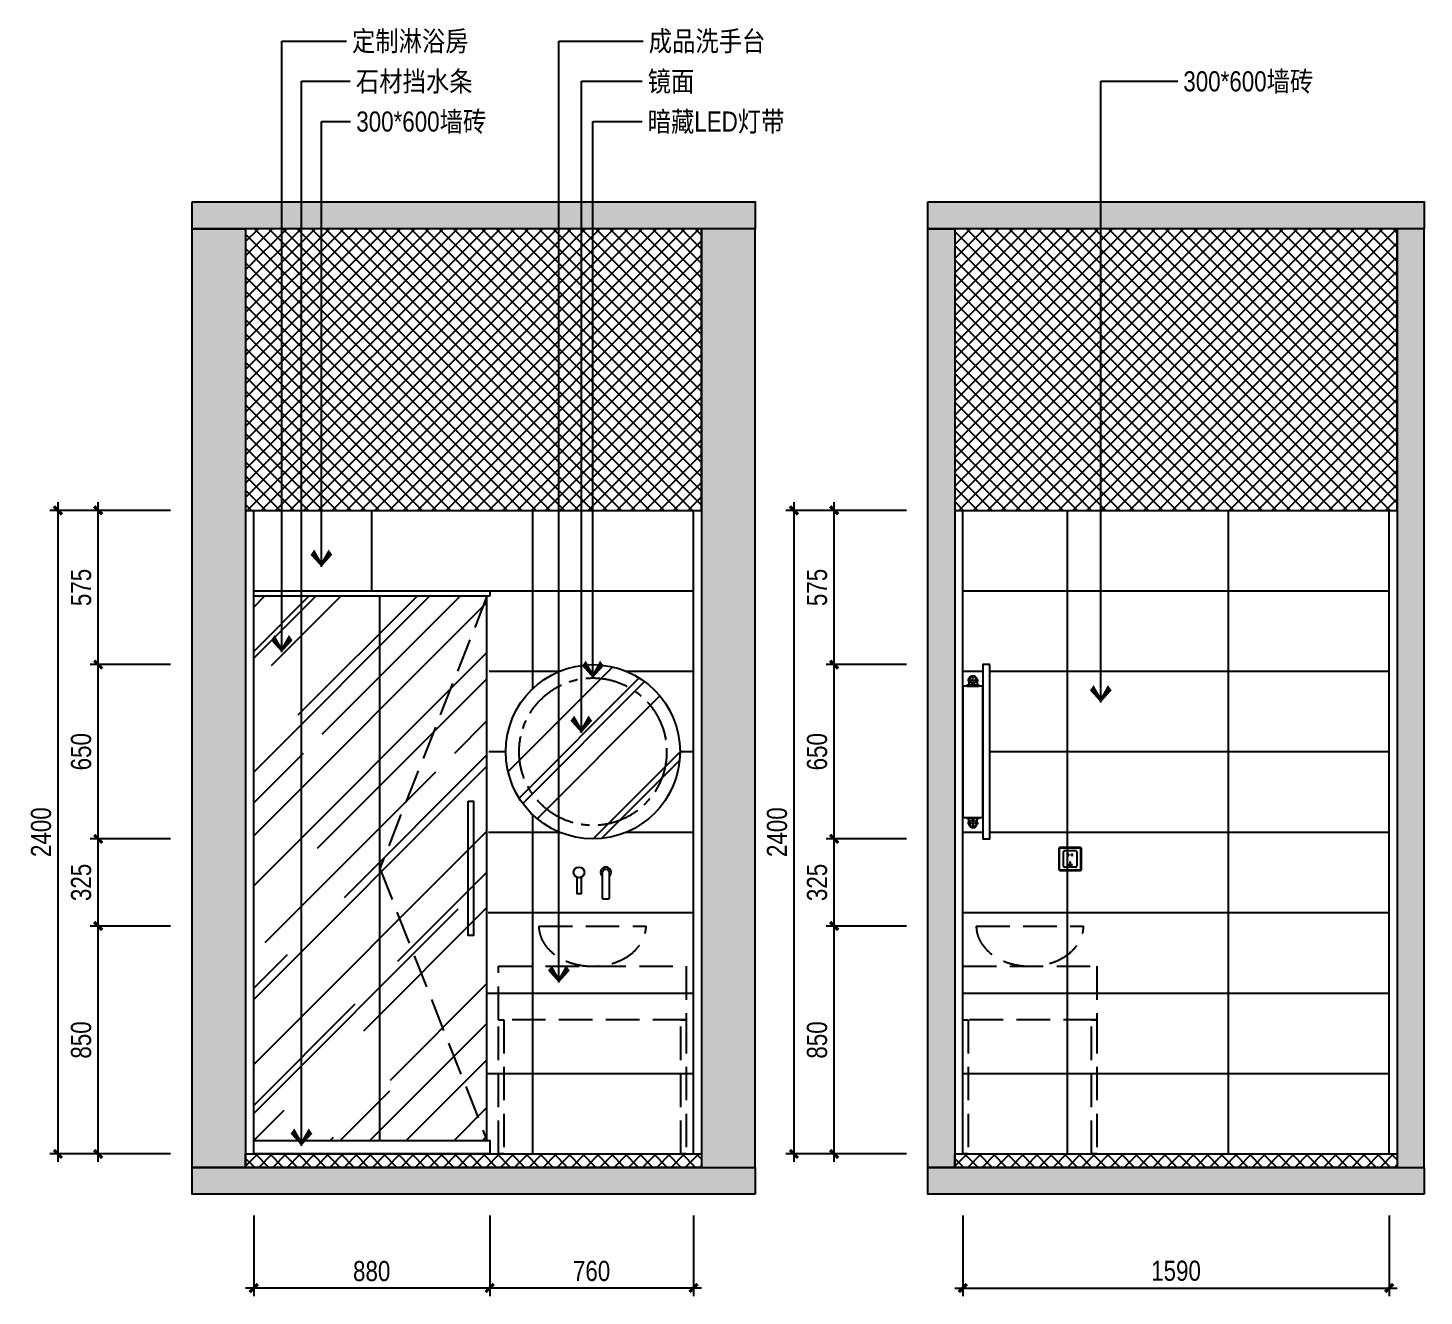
# Model space of a CAD drawing. Extents: x 468514 to 728049, y -74127 to 69080.
# Drawn here: x 601385 to 606592, y 1145 to 5874 of the extents above; entities that cross this region are included whole.
import ezdxf

# ---------------------------------------------------------------- set-up
doc = ezdxf.new("R2010")
doc.units = 0
doc.header["$LTSCALE"] = 500
doc.header["$MEASUREMENT"] = 0
doc.linetypes.add('CENTER', pattern=[50.8, 31.75, -6.35, 6.35, -6.35])
doc.linetypes.add('DASH', pattern=[0.35, 0.25, -0.1])
doc.layers.get('Defpoints').update_dxf_attribs({"color": 229})
for name, color, linetype in [('E 立面填充', 250, 'Continuous'), ('E 立面墙体', 245, 'Continuous'), ('E 立面家具、洁具', 153, 'Continuous'), ('E 立面材料分格线', 8, 'Continuous'), ('E 立面标注尺寸', 9, 'Continuous'), ('E 立面装饰完成线', 225, 'Continuous')]:
    doc.layers.add(name, color=color, linetype=linetype)
doc.styles.add('PDC DIM', font='PMingLiU-ExtB.ttf', dxfattribs={"width": 0.85})
doc.dimstyles.new('PDC-A2', dxfattribs={"dimscale": 0, "dimtxt": 2.5, "dimasz": 1, "dimexe": 1, "dimexo": 1, "dimgap": 0.7, "dimtad": 1, "dimdec": 0, "dimtxsty": 'PDC DIM', "dimblk": 'ARCHTICK', "dimcen": 1, "dimdle": 1, "dimclrd": 8, "dimclre": 8, "dimclrt": 9, "dimadec": 0, "dimazin": 0, "dimtfac": 1, "dimtdec": 0, "dimtix": 1, "dimtmove": 2, "dimatfit": 3, "dimldrblk": 'PDC A2 T R', "dimfxl": 10, "dimfxlon": 1, "dimarcsym": 0})

# ---------------------------------------------------------------- blocks, each defined once
blk = doc.blocks.new('ffffaasd')
at = {"linetype": 'DASH', "lineweight": -2, "ltscale": 20}
for p, q in [((69855.2, 418079.7), (69855.2, 418028.7)), ((69901.2, 418084.7), (69860.2, 418084.7)), ((69906.2, 418079.7), (69906.2, 418028.7)), ((69901.2, 418023.7), (69860.2, 418023.7))]:
    blk.add_line(p, q, dxfattribs=at)
for points in [[(69843.2, 418011.7), (69918.2, 418011.7, 0.414214), (69923.2, 418016.7), (69923.2, 418091.7, 0.414214), (69918.2, 418096.7), (69843.2, 418096.7, 0.414214), (69838.2, 418091.7), (69838.2, 418016.7, 0.414214)], [(69843.2, 418013.7), (69918.2, 418013.7, 0.414214), (69921.2, 418016.7), (69921.2, 418091.7, 0.414214), (69918.2, 418094.7), (69843.2, 418094.7, 0.414214), (69840.2, 418091.7), (69840.2, 418016.7, 0.414214)]]:
    blk.add_lwpolyline(points, format="xyb", close=True, dxfattribs=at)
for points in [[(69873.7, 418066.6), (69875.7, 418066.6), (69875.7, 418071.6), (69873.7, 418071.6)], [(69887.7, 418066.6), (69885.7, 418066.6), (69885.7, 418071.6), (69887.7, 418071.6)]]:
    blk.add_lwpolyline(points, dxfattribs=at)
for points in [[(69879.7, 418037.6), (69881.7, 418037.6), (69881.7, 418043.6), (69879.7, 418043.6)], [(69875.8, 418028.1), (69877.7, 418028.6), (69876.2, 418034.4), (69874.2, 418033.9)], [(69885.6, 418028.1), (69883.7, 418028.6), (69885.2, 418034.4), (69887.2, 418033.9)]]:
    blk.add_lwpolyline(points, close=True, dxfattribs=at)
for centre, radius, start, end in [((69860.2, 418079.7), 5, 90, 180), ((69873.9, 418069.1), 2.51, 93.6471, 266.3529), ((69887.5, 418069.1), 2.51, 273.6471, 86.3529), ((69901.2, 418079.7), 5, 0, 90), ((69860.2, 418028.7), 5, 180, 270), ((69901.2, 418028.7), 5, 270, 0)]:
    blk.add_arc(centre, radius, start, end, dxfattribs=at)
blk = doc.blocks.new('d34')
at = {"linetype": 'ByBlock', "lineweight": -2}
blk.add_blockref('ffffaasd', (0, 0), dxfattribs=at)
blk = doc.blocks.new('led')
for p, q in [((622756.5, 39950.2, 89732.5), (622714.9, 39950.2, 89732.5)), ((622720.1, 39951.1, 89732.5), (622720.1, 39932, 89732.5)), ((622735.7, 39934.6, 89732.5), (622735.7, 39969, 89732.5)), ((622751.2, 39951.1, 89732.5), (622751.2, 39932, 89732.5))]:
    blk.add_line(p, q)
at = {"elevation": 89732.5}
blk.add_lwpolyline([(622714, 39928.5), (622714, 39932), (622757.3, 39932), (622757.3, 39928.5)], close=True, dxfattribs=at)
blk.add_circle((622735.7, 39951.1, 89732.5), 12.7)
blk.add_arc((622735.7, 39951.1, 89732.5), 15.5, 356.8047, 183.1953)
blk = doc.blocks.new('_ArchTick')
at = {"color": 0, "linetype": 'ByBlock', "const_width": 0.4}
blk.add_lwpolyline([(-0.5, -0.5), (0.5, 0.5)], dxfattribs=at)
blk = doc.blocks.new('*D1691')
at = {"layer": 'Defpoints', "color": 0, "transparency": 16777216}
for p in [(604392.1, 2525), (604692.1, 2525), (604692.1, 1675)]:
    blk.add_point(p, dxfattribs=at)
at = {"layer": 'E 立面标注尺寸', "color": 8, "lineweight": -2, "transparency": 16777216}
for p, q in [((604392.1, 1645), (604392.1, 2555)), ((604662.1, 2525), (604362.1, 2525)), ((604662.1, 1675), (604362.1, 1675))]:
    blk.add_line(p, q, dxfattribs=at)
at = {"layer": 'E 立面标注尺寸', "color": 8, "lineweight": -2, "transparency": 16777216, "xscale": 29.99999882274668, "yscale": 29.99999882274668, "zscale": 29.99999882274668}
for p, rotation in [((604392.1, 2525), 90), ((604392.1, 1675), 270)]:
    blk.add_blockref('_ArchTick', p, dxfattribs=dict(at, rotation=rotation))
at = {"layer": 'E 立面标注尺寸', "color": 9, "transparency": 16777216, "insert": (604328.6, 2100), "char_height": 75, "attachment_point": 5, "rotation": 90, "style": 'PDC DIM'}
blk.add_mtext('850', dxfattribs=at)
blk = doc.blocks.new('PDC A2 T R')
at = {"color": 0, "linetype": 'ByBlock'}
blk.add_line((0, 0), (-2, 0), dxfattribs=at)
for points in [[(-2.15, 0.89), (-1.49, 1.35), (-0.6, 0), (0, 0)], [(-2.15, -0.89), (-1.49, -1.35), (-0.6, 0), (0, 0)]]:
    blk.add_solid(points, dxfattribs=at)
blk = doc.blocks.new('*D1692')
at = {"layer": 'Defpoints', "color": 0, "transparency": 16777216}
for p in [(604392.1, 2850), (604692.1, 2850), (604692.1, 2525)]:
    blk.add_point(p, dxfattribs=at)
at = {"layer": 'E 立面标注尺寸', "color": 8, "lineweight": -2, "transparency": 16777216}
for p, q in [((604392.1, 2495), (604392.1, 2880)), ((604662.1, 2850), (604362.1, 2850)), ((604662.1, 2525), (604362.1, 2525))]:
    blk.add_line(p, q, dxfattribs=at)
at = {"layer": 'E 立面标注尺寸', "color": 8, "lineweight": -2, "transparency": 16777216, "xscale": 29.99999882274668, "yscale": 29.99999882274668, "zscale": 29.99999882274668}
for p, rotation in [((604392.1, 2850), 90), ((604392.1, 2525), 270)]:
    blk.add_blockref('_ArchTick', p, dxfattribs=dict(at, rotation=rotation))
at = {"layer": 'E 立面标注尺寸', "color": 9, "transparency": 16777216, "insert": (604328.6, 2687.5), "char_height": 75, "attachment_point": 5, "rotation": 90, "style": 'PDC DIM'}
blk.add_mtext('325', dxfattribs=at)
blk = doc.blocks.new('*D1693')
at = {"layer": 'Defpoints', "color": 0, "transparency": 16777216}
for p in [(604392.1, 4075), (604692.1, 4075), (604692.1, 3500)]:
    blk.add_point(p, dxfattribs=at)
at = {"layer": 'E 立面标注尺寸', "color": 8, "lineweight": -2, "transparency": 16777216}
for p, q in [((604662.1, 4075), (604362.1, 4075)), ((604392.1, 3470), (604392.1, 4105)), ((604662.1, 3500), (604362.1, 3500))]:
    blk.add_line(p, q, dxfattribs=at)
at = {"layer": 'E 立面标注尺寸', "color": 8, "lineweight": -2, "transparency": 16777216, "xscale": 29.99999882274668, "yscale": 29.99999882274668, "zscale": 29.99999882274668}
for p, rotation in [((604392.1, 4075), 90), ((604392.1, 3500), 270)]:
    blk.add_blockref('_ArchTick', p, dxfattribs=dict(at, rotation=rotation))
at = {"layer": 'E 立面标注尺寸', "color": 9, "transparency": 16777216, "insert": (604328.6, 3787.5), "char_height": 75, "attachment_point": 5, "rotation": 90, "style": 'PDC DIM'}
blk.add_mtext('575', dxfattribs=at)
blk = doc.blocks.new('*D1694')
at = {"layer": 'Defpoints', "color": 0, "transparency": 16777216}
for p in [(604692.1, 4075), (604242.1, 1675), (604692.1, 1675)]:
    blk.add_point(p, dxfattribs=at)
at = {"layer": 'E 立面标注尺寸', "color": 8, "lineweight": -2, "transparency": 16777216}
for p, q in [((604542.1, 4075), (604212.1, 4075)), ((604242.1, 4105), (604242.1, 1645)), ((604542.1, 1675), (604212.1, 1675))]:
    blk.add_line(p, q, dxfattribs=at)
at = {"layer": 'E 立面标注尺寸', "color": 8, "lineweight": -2, "transparency": 16777216, "xscale": 29.99999882274668, "yscale": 29.99999882274668, "zscale": 29.99999882274668}
for p, rotation in [((604242.1, 4075), 90), ((604242.1, 1675), 270)]:
    blk.add_blockref('_ArchTick', p, dxfattribs=dict(at, rotation=rotation))
at = {"layer": 'E 立面标注尺寸', "color": 9, "transparency": 16777216, "insert": (604179.3, 2875), "char_height": 75, "attachment_point": 5, "rotation": 90, "style": 'PDC DIM'}
blk.add_mtext('2400', dxfattribs=at)
blk = doc.blocks.new('*D1695')
at = {"layer": 'Defpoints', "color": 0, "transparency": 16777216}
for p in [(604392.1, 3500), (604692.1, 3500), (604692.1, 2850)]:
    blk.add_point(p, dxfattribs=at)
at = {"layer": 'E 立面标注尺寸', "color": 8, "lineweight": -2, "transparency": 16777216}
for p, q in [((604662.1, 3500), (604362.1, 3500)), ((604392.1, 2820), (604392.1, 3530)), ((604662.1, 2850), (604362.1, 2850))]:
    blk.add_line(p, q, dxfattribs=at)
at = {"layer": 'E 立面标注尺寸', "color": 8, "lineweight": -2, "transparency": 16777216, "xscale": 29.99999882274668, "yscale": 29.99999882274668, "zscale": 29.99999882274668}
for p, rotation in [((604392.1, 3500), 90), ((604392.1, 2850), 270)]:
    blk.add_blockref('_ArchTick', p, dxfattribs=dict(at, rotation=rotation))
at = {"layer": 'E 立面标注尺寸', "color": 9, "transparency": 16777216, "insert": (604328.6, 3175), "char_height": 75, "attachment_point": 5, "rotation": 90, "style": 'PDC DIM'}
blk.add_mtext('650', dxfattribs=at)
blk = doc.blocks.new('*D1697')
at = {"layer": 'Defpoints', "color": 0, "transparency": 16777216}
for p in [(601647.5, 2525), (601947.5, 2525), (601947.5, 1675)]:
    blk.add_point(p, dxfattribs=at)
at = {"layer": 'E 立面标注尺寸', "color": 8, "lineweight": -2, "transparency": 16777216}
for p, q in [((601647.5, 1645), (601647.5, 2555)), ((601917.5, 2525), (601617.5, 2525)), ((601917.5, 1675), (601617.5, 1675))]:
    blk.add_line(p, q, dxfattribs=at)
at = {"layer": 'E 立面标注尺寸', "color": 8, "lineweight": -2, "transparency": 16777216, "xscale": 29.99999882274668, "yscale": 29.99999882274668, "zscale": 29.99999882274668}
for p, rotation in [((601647.5, 2525), 90), ((601647.5, 1675), 270)]:
    blk.add_blockref('_ArchTick', p, dxfattribs=dict(at, rotation=rotation))
at = {"layer": 'E 立面标注尺寸', "color": 9, "transparency": 16777216, "insert": (601584, 2100), "char_height": 75, "attachment_point": 5, "rotation": 90, "style": 'PDC DIM'}
blk.add_mtext('850', dxfattribs=at)
blk = doc.blocks.new('*D1698')
at = {"layer": 'Defpoints', "color": 0, "transparency": 16777216}
for p in [(601647.5, 2850), (601947.5, 2850), (601947.5, 2525)]:
    blk.add_point(p, dxfattribs=at)
at = {"layer": 'E 立面标注尺寸', "color": 8, "lineweight": -2, "transparency": 16777216}
for p, q in [((601647.5, 2495), (601647.5, 2880)), ((601917.5, 2850), (601617.5, 2850)), ((601917.5, 2525), (601617.5, 2525))]:
    blk.add_line(p, q, dxfattribs=at)
at = {"layer": 'E 立面标注尺寸', "color": 8, "lineweight": -2, "transparency": 16777216, "xscale": 29.99999882274668, "yscale": 29.99999882274668, "zscale": 29.99999882274668}
for p, rotation in [((601647.5, 2850), 90), ((601647.5, 2525), 270)]:
    blk.add_blockref('_ArchTick', p, dxfattribs=dict(at, rotation=rotation))
at = {"layer": 'E 立面标注尺寸', "color": 9, "transparency": 16777216, "insert": (601584, 2687.5), "char_height": 75, "attachment_point": 5, "rotation": 90, "style": 'PDC DIM'}
blk.add_mtext('325', dxfattribs=at)
blk = doc.blocks.new('*D1699')
at = {"layer": 'Defpoints', "color": 0, "transparency": 16777216}
for p in [(601647.5, 4075), (601947.5, 4075), (601947.5, 3500)]:
    blk.add_point(p, dxfattribs=at)
at = {"layer": 'E 立面标注尺寸', "color": 8, "lineweight": -2, "transparency": 16777216}
for p, q in [((601917.5, 4075), (601617.5, 4075)), ((601647.5, 3470), (601647.5, 4105)), ((601917.5, 3500), (601617.5, 3500))]:
    blk.add_line(p, q, dxfattribs=at)
at = {"layer": 'E 立面标注尺寸', "color": 8, "lineweight": -2, "transparency": 16777216, "xscale": 29.99999882274668, "yscale": 29.99999882274668, "zscale": 29.99999882274668}
for p, rotation in [((601647.5, 4075), 90), ((601647.5, 3500), 270)]:
    blk.add_blockref('_ArchTick', p, dxfattribs=dict(at, rotation=rotation))
at = {"layer": 'E 立面标注尺寸', "color": 9, "transparency": 16777216, "insert": (601584, 3787.5), "char_height": 75, "attachment_point": 5, "rotation": 90, "style": 'PDC DIM'}
blk.add_mtext('575', dxfattribs=at)
blk = doc.blocks.new('*D1700')
at = {"layer": 'Defpoints', "color": 0, "transparency": 16777216}
for p in [(601947.5, 4075), (601497.5, 1675), (601947.5, 1675)]:
    blk.add_point(p, dxfattribs=at)
at = {"layer": 'E 立面标注尺寸', "color": 8, "lineweight": -2, "transparency": 16777216}
for p, q in [((601797.5, 4075), (601467.5, 4075)), ((601497.5, 4105), (601497.5, 1645)), ((601797.5, 1675), (601467.5, 1675))]:
    blk.add_line(p, q, dxfattribs=at)
at = {"layer": 'E 立面标注尺寸', "color": 8, "lineweight": -2, "transparency": 16777216, "xscale": 29.99999882274668, "yscale": 29.99999882274668, "zscale": 29.99999882274668}
for p, rotation in [((601497.5, 4075), 90), ((601497.5, 1675), 270)]:
    blk.add_blockref('_ArchTick', p, dxfattribs=dict(at, rotation=rotation))
at = {"layer": 'E 立面标注尺寸', "color": 9, "transparency": 16777216, "insert": (601434.7, 2875), "char_height": 75, "attachment_point": 5, "rotation": 90, "style": 'PDC DIM'}
blk.add_mtext('2400', dxfattribs=at)
blk = doc.blocks.new('*D1696')
at = {"layer": 'Defpoints', "color": 0, "transparency": 16777216}
for p in [(601647.5, 3500), (601947.5, 3500), (601947.5, 2850)]:
    blk.add_point(p, dxfattribs=at)
at = {"layer": 'E 立面标注尺寸', "color": 8, "lineweight": -2, "transparency": 16777216}
for p, q in [((601917.5, 3500), (601617.5, 3500)), ((601647.5, 2820), (601647.5, 3530)), ((601917.5, 2850), (601617.5, 2850))]:
    blk.add_line(p, q, dxfattribs=at)
at = {"layer": 'E 立面标注尺寸', "color": 8, "lineweight": -2, "transparency": 16777216, "xscale": 29.99999882274668, "yscale": 29.99999882274668, "zscale": 29.99999882274668}
for p, rotation in [((601647.5, 3500), 90), ((601647.5, 2850), 270)]:
    blk.add_blockref('_ArchTick', p, dxfattribs=dict(at, rotation=rotation))
at = {"layer": 'E 立面标注尺寸', "color": 9, "transparency": 16777216, "insert": (601584, 3175), "char_height": 75, "attachment_point": 5, "rotation": 90, "style": 'PDC DIM'}
blk.add_mtext('650', dxfattribs=at)
blk = doc.blocks.new('*D1701')
at = {"layer": 'Defpoints', "color": 0, "transparency": 16777216}
for p in [(604872.1, 1475), (606462.1, 1475), (606462.1, 1175)]:
    blk.add_point(p, dxfattribs=at)
at = {"layer": 'E 立面标注尺寸', "color": 8, "lineweight": -2, "transparency": 16777216}
for p, q in [((604872.1, 1445), (604872.1, 1145)), ((606462.1, 1445), (606462.1, 1145)), ((604842.1, 1175), (606492.1, 1175))]:
    blk.add_line(p, q, dxfattribs=at)
at = {"layer": 'E 立面标注尺寸', "color": 8, "lineweight": -2, "transparency": 16777216, "xscale": 29.99999882274668, "yscale": 29.99999882274668, "zscale": 29.99999882274668, "rotation": 180}
blk.add_blockref('_ArchTick', (604872.1, 1175), dxfattribs=at)
at = {"layer": 'E 立面标注尺寸', "color": 8, "lineweight": -2, "transparency": 16777216, "xscale": 29.99999882274668, "yscale": 29.99999882274668, "zscale": 29.99999882274668}
blk.add_blockref('_ArchTick', (606462.1, 1175), dxfattribs=at)
at = {"layer": 'E 立面标注尺寸', "color": 9, "transparency": 16777216, "insert": (605667.1, 1239), "char_height": 75, "attachment_point": 5, "style": 'PDC DIM'}
blk.add_mtext('1590', dxfattribs=at)
blk = doc.blocks.new('*D1702')
at = {"layer": 'Defpoints', "color": 0, "transparency": 16777216}
for p in [(603107.5, 1475), (603867.5, 1475), (603107.5, 1175)]:
    blk.add_point(p, dxfattribs=at)
at = {"layer": 'E 立面标注尺寸', "color": 8, "lineweight": -2, "transparency": 16777216}
for p, q in [((603107.5, 1445), (603107.5, 1145)), ((603867.5, 1445), (603867.5, 1145)), ((603897.5, 1175), (603077.5, 1175))]:
    blk.add_line(p, q, dxfattribs=at)
at = {"layer": 'E 立面标注尺寸', "color": 8, "lineweight": -2, "transparency": 16777216, "xscale": 29.99999882274668, "yscale": 29.99999882274668, "zscale": 29.99999882274668, "rotation": 180}
blk.add_blockref('_ArchTick', (603107.5, 1175), dxfattribs=at)
at = {"layer": 'E 立面标注尺寸', "color": 8, "lineweight": -2, "transparency": 16777216, "xscale": 29.99999882274668, "yscale": 29.99999882274668, "zscale": 29.99999882274668}
blk.add_blockref('_ArchTick', (603867.5, 1175), dxfattribs=at)
at = {"layer": 'E 立面标注尺寸', "color": 9, "transparency": 16777216, "insert": (603487.5, 1238.2), "char_height": 75, "attachment_point": 5, "style": 'PDC DIM'}
blk.add_mtext('760', dxfattribs=at)
blk = doc.blocks.new('*D1703')
at = {"layer": 'Defpoints', "color": 0, "transparency": 16777216}
for p in [(602227.5, 1475), (603107.5, 1475), (602227.5, 1175)]:
    blk.add_point(p, dxfattribs=at)
at = {"layer": 'E 立面标注尺寸', "color": 8, "lineweight": -2, "transparency": 16777216}
for p, q in [((602227.5, 1445), (602227.5, 1145)), ((603107.5, 1445), (603107.5, 1145)), ((603137.5, 1175), (602197.5, 1175))]:
    blk.add_line(p, q, dxfattribs=at)
at = {"layer": 'E 立面标注尺寸', "color": 8, "lineweight": -2, "transparency": 16777216, "xscale": 29.99999882274668, "yscale": 29.99999882274668, "zscale": 29.99999882274668, "rotation": 180}
blk.add_blockref('_ArchTick', (602227.5, 1175), dxfattribs=at)
at = {"layer": 'E 立面标注尺寸', "color": 8, "lineweight": -2, "transparency": 16777216, "xscale": 29.99999882274668, "yscale": 29.99999882274668, "zscale": 29.99999882274668}
blk.add_blockref('_ArchTick', (603107.5, 1175), dxfattribs=at)
at = {"layer": 'E 立面标注尺寸', "color": 9, "transparency": 16777216, "insert": (602667.5, 1237.8), "char_height": 75, "attachment_point": 5, "style": 'PDC DIM'}
blk.add_mtext('880', dxfattribs=at)
blk = doc.blocks.new('4334')
at = {"layer": 'E 立面家具、洁具'}
blk.add_lwpolyline([(609130.2, 2775, -1), (609155.2, 2775), (609155.2, 2680, -0.414214), (609150.2, 2675), (609135.2, 2675, -0.414214), (609130.2, 2680)], format="xyb", close=True, dxfattribs=at)
blk.add_lwpolyline([(609050.2, 2756.5), (609050.2, 2695), (609035.2, 2695), (609035.2, 2756.5)], dxfattribs=at)
blk.add_circle((609042.7, 2775), 20, dxfattribs=at)
blk.add_arc((609142.7, 2775), 20, 308.6822, 231.3178, dxfattribs=at)
blk = doc.blocks.new('xishoutai 2')
at = {"linetype": 'DASH'}
blk.add_lwpolyline([(603267.5, 729.1), (603667.5, 729.1)], dxfattribs=at)
for points in [[(603117.5, 579.1), (603817.5, 579.1), (603817.5, 379.1), (603117.5, 379.1)], [(603117.5, 379.1), (603137.5, 379.1), (603137.5, -120.9), (603117.5, -120.9)], [(603797.5, 379.1), (603817.5, 379.1), (603817.5, -120.9), (603797.5, -120.9)]]:
    blk.add_lwpolyline(points, close=True, dxfattribs=at)
blk.add_ellipse((603467.5, 729.1), major_axis=(200, 0), ratio=0.75, start_param=3.141593, end_param=6.283185, dxfattribs=at)
blk.add_blockref('4334', (-5625.3, -1845.9))
blk = doc.blocks.new('343')
at = {"linetype": 'DASH'}
blk.add_lwpolyline([(623243.7, 37191.3), (623643.7, 37191.3)], dxfattribs=at)
for points in [[(623193.7, 37041.3), (623693.7, 37041.3), (623693.7, 36841.3), (623193.7, 36841.3)], [(623193.7, 36841.3), (623213.7, 36841.3), (623213.7, 36341.3), (623193.7, 36341.3)], [(623673.7, 36841.3), (623693.7, 36841.3), (623693.7, 36341.3), (623673.7, 36341.3)]]:
    blk.add_lwpolyline(points, close=True, dxfattribs=at)
blk.add_ellipse((623443.7, 37191.3), major_axis=(200, 0), ratio=0.75, start_param=3.141593, end_param=6.283185, dxfattribs=at)

msp = doc.modelspace()

# ---------------------------------------------------------------- hatches: boundary and pattern name
at = {"layer": 'E 立面填充'}
h = msp.add_hatch(dxfattribs=at)
h.set_pattern_fill('ANSI37', color=256, scale=300)
h.set_pattern_definition([(45, (-5600.26, 0), (-26.5165043, 26.5165043), []), (135, (-5600.26, 0), (-26.5165043, -26.5165043), [])])
h.paths.add_polyline_path([(602197.5, 4075), (603897.5, 4075), (603897.5, 5125), (602197.5, 5125)])
h = msp.add_hatch(dxfattribs=at)
h.set_pattern_fill('ANSI37', color=256, scale=300)
h.set_pattern_definition([(45, (-8354.483, 0), (-26.5165043, 26.5165043), []), (135, (-8354.483, 0), (-26.5165043, -26.5165043), [])])
h.paths.add_polyline_path([(604842.1, 4075), (606492.1, 4075), (606492.1, 5125), (604842.1, 5125)])
h = msp.add_hatch(dxfattribs=at)
h.set_pattern_fill('_USER', color=256, scale=300, pattern_type=0)
h.set_pattern_definition([(0, (603867.47, 1675), (0, 300), [])])
h.paths.add_polyline_path([(603097.5, 1725), (603107.5, 1725), (603107.5, 1675), (603292.5, 1675), (603692.5, 1675), (603867.5, 1675), (603867.5, 4075), (602227.5, 4075), (602227.5, 3775), (603107.5, 3775), (603107.5, 3755)])
edge = h.paths.add_edge_path(flags=16)
edge.add_arc((603492.5, 3175), 325, 0, 360)
edge = h.paths.add_edge_path(flags=16)
edge.add_arc((603442.5, 2775), 20, -67.9757, 0, ccw=False)
edge.add_line((603450, 2756.5), (603450, 2695))
edge.add_line((603450, 2695), (603435, 2695))
edge.add_line((603435, 2695), (603435, 2756.5))
edge.add_arc((603442.5, 2775), 20, 180, 247.9757, ccw=False)
edge.add_arc((603442.5, 2775), 20, 0, 180, ccw=False)
edge = h.paths.add_edge_path(flags=16)
edge.add_line((603555, 2759.4), (603555, 2675))
edge.add_line((603555, 2675), (603530, 2675))
edge.add_line((603530, 2675), (603530, 2759.4))
edge.add_arc((603542.5, 2775), 20, -51.3178, 231.3178, ccw=False)
h = msp.add_hatch(dxfattribs=at)
h.set_pattern_fill('_USER', color=256, scale=600, angle=90, pattern_type=0)
h.set_pattern_definition([(90, (603867.47, 1675), (-600, 4e-14), [])])
h.paths.add_polyline_path([(602227.5, 4075), (602227.5, 3775), (603107.5, 3775), (603107.5, 3755), (603097.5, 1725), (603107.5, 1725), (603107.5, 1675), (603292.5, 1675), (603767.5, 1675), (603867.5, 1675), (603867.5, 4075)])
edge = h.paths.add_edge_path(flags=16)
edge.add_arc((603492.5, 3175), 325, 0, 360)
edge = h.paths.add_edge_path(flags=16)
edge.add_arc((603442.5, 2775), 20, -67.9757, 0, ccw=False)
edge.add_line((603450, 2756.5), (603450, 2695))
edge.add_line((603450, 2695), (603435, 2695))
edge.add_line((603435, 2695), (603435, 2756.5))
edge.add_arc((603442.5, 2775), 20, 180, 247.9757, ccw=False)
edge.add_arc((603442.5, 2775), 20, 0, 180, ccw=False)
edge = h.paths.add_edge_path(flags=16)
edge.add_line((603555, 2759.4), (603555, 2675))
edge.add_line((603555, 2675), (603530, 2675))
edge.add_line((603530, 2675), (603530, 2759.4))
edge.add_arc((603542.5, 2775), 20, -51.3178, 231.3178, ccw=False)
h = msp.add_hatch(dxfattribs=at)
h.set_pattern_fill('_USER', color=256, scale=300, pattern_type=0)
h.set_pattern_definition([(0, (606462.1, 1675), (0, 300), [])])
h.paths.add_polyline_path([(606462.1, 4075), (604872.1, 4075), (604872.1, 3420), (604887.9, 3420), (604887.9, 3423.5), (604931.3, 3423.5), (604947.1, 3420), (604947.1, 3500), (604972.1, 3500), (604972.1, 2850), (604947.1, 2850), (604947.1, 2930), (604931.3, 2930), (604931.3, 2926.5), (604887.9, 2926.5), (604872.1, 2930), (604872.1, 2575), (604872.1, 1675), (605322.1, 1675), (606462.1, 1675)])
edge = h.paths.add_edge_path(flags=16)
edge.add_line((604922.3, 2908.3), (604925.1, 2908.3))
edge.add_arc((604909.6, 2907.4), 15.5, -183.1953, 3.1953, ccw=False)
edge.add_arc((604908.2, 2909.8), 14.2, -5.9162, 185.9162, ccw=False)
edge = h.paths.add_edge_path(flags=16)
edge.add_line((604896.9, 3441.7), (604894.1, 3441.7))
edge.add_arc((604909.6, 3442.6), 15.5, -3.1953, 183.1953, ccw=False)
edge.add_arc((604911, 3440.2), 14.2, -185.9162, 5.9162, ccw=False)
h = msp.add_hatch(dxfattribs=at)
h.set_pattern_fill('_USER', color=256, scale=600, angle=90, pattern_type=0)
h.set_pattern_definition([(90, (606462.1, 1675), (-600, 4e-14), [])])
h.paths.add_polyline_path([(606462.1, 4075), (604872.1, 4075), (604872.1, 3420), (604887.9, 3420), (604887.9, 3423.5), (604931.3, 3423.5), (604947.1, 3420), (604947.1, 3500), (604972.1, 3500), (604972.1, 2850), (604947.1, 2850), (604947.1, 2930), (604931.3, 2930), (604931.3, 2926.5), (604887.9, 2926.5), (604872.1, 2930), (604872.1, 2575), (604872.1, 1675), (605322.1, 1675), (606462.1, 1675)])
edge = h.paths.add_edge_path(flags=16)
edge.add_line((604922.3, 2908.3), (604925.1, 2908.3))
edge.add_arc((604909.6, 2907.4), 15.5, -183.1953, 3.1953, ccw=False)
edge.add_arc((604908.2, 2909.8), 14.2, -5.9162, 185.9162, ccw=False)
edge = h.paths.add_edge_path(flags=16)
edge.add_line((604896.9, 3441.7), (604894.1, 3441.7))
edge.add_arc((604909.6, 3442.6), 15.5, -3.1953, 183.1953, ccw=False)
edge.add_arc((604911, 3440.2), 14.2, -185.9162, 5.9162, ccw=False)
h = msp.add_hatch(dxfattribs=at)
h.set_pattern_fill('AR-RROOF', color=256, scale=300, angle=45)
h.set_pattern_definition([(45, (-3750.84, 0), (254.55844, 678.82251), [4500, -600, 1500, -300]), (45, (-3574.77, 388.2), (-494.26764, 70.00357), [900, -99, 1800, -225]), (45, (-3825.08, 286.38), (960.958116, 1245.21504), [2400, -420, 1200, -300])])
h.paths.add_polyline_path([(602227.5, 3755), (603097.5, 3755), (603097.5, 1725), (602227.5, 1725)])
h = msp.add_hatch(dxfattribs=at)
h.set_pattern_fill('AR-RROOF', color=256, scale=300, angle=45)
h.set_pattern_definition([(45, (-5600.26, 0), (254.55844, 678.82251), [4500, -600, 1500, -300]), (45, (-5424.2, 388.2), (-494.26764, 70.00357), [900, -99, 1800, -225]), (45, (-5674.5, 286.38), (960.958116, 1245.21504), [2400, -420, 1200, -300])])
edge = h.paths.add_edge_path()
edge.add_arc((603492.5, 3175), 325, 0, 360)
at = {"layer": 'E 立面墙体'}
h = msp.add_hatch(color=250, dxfattribs=at)
h.dxf.hatch_style = 1
h.paths.add_polyline_path([(601997.5, 5225), (604097.5, 5225), (604097.5, 5125), (601997.5, 5125)])
h = msp.add_hatch(color=250, dxfattribs=at)
h.dxf.hatch_style = 1
h.paths.add_polyline_path([(604742.1, 5225), (606592.1, 5225), (606592.1, 5125), (604742.1, 5125)])
h = msp.add_hatch(dxfattribs=at)
h.set_pattern_fill('钢筋混凝土', color=250, scale=10, pattern_type=2)
h.set_pattern_definition([(45, (108103.5, 0), (-35.355339, 35.355339), []), (50, (108103.5, 0), (71.726018, -6.2752135), [7.5, -82.5]), (355, (108103.5, 0), (-13.875133, 75.219213), [6, -66]), (100.4514, (108109.48, -0.52), (57.850938, 68.943954), [6.374019, -70.114211]), (46.1842, (108103.5, 20), (106.724105, -16.551901), [11.25, -123.75]), (96.6356, (108112.39, 18.62), (93.46627, 97.411787), [9.56103, -105.1713]), (351.1842, (108103.5, 20), (93.466195, 97.41186), [9, -99]), (21, (108113.5, 15), (59.690705, -40.261889), [7.5, -82.5]), (326, (108113.5, 15), (24.331533, 72.515005), [6, -66]), (71.4514, (108118.474, 11.645), (84.022263, 32.25305), [6.374019, -70.114211]), (37.5, (108103.5, 0), (1.2159855, 33.2893854), [0.5, -65.2, 0.5, -67, 0.5, -66.25]), (7.5, (108103.5, 0), (26.3069537, 39.4411712), [0.5, -38.2, 0.5, -63.7, 0.5, -25.25]), (327.5, (108081.2, 0), (53.3822436, -2.2554872), [0.5, -25, 0.5, -78, 0.5, -103.5]), (317.5, (108071.2, 0), (58.318617, 10.0104982), [0.5, -32.5, 0.5, -51.8, 0.5, -73.5])])
h.paths.add_polyline_path([(602197.5, 1625), (601997.5, 1625), (601997.5, 5125), (602197.5, 5125)])
h = msp.add_hatch(dxfattribs=at)
h.set_pattern_fill('钢筋混凝土', color=250, scale=10, pattern_type=2)
h.set_pattern_definition([(45, (102203.5, 0), (-35.355339, 35.355339), []), (50, (102203.5, 0), (71.726018, -6.2752135), [7.5, -82.5]), (355, (102203.5, 0), (-13.875133, 75.219213), [6, -66]), (100.4514, (102209.48, -0.52), (57.850938, 68.943954), [6.374019, -70.114211]), (46.1842, (102203.5, 20), (106.724105, -16.551901), [11.25, -123.75]), (96.6356, (102212.39, 18.62), (93.46627, 97.411787), [9.561029, -105.1713]), (351.1842, (102203.5, 20), (93.466195, 97.41186), [9, -99]), (21, (102213.5, 15), (59.690705, -40.261889), [7.5, -82.5]), (326, (102213.5, 15), (24.331533, 72.515005), [6, -66]), (71.4514, (102218.474, 11.645), (84.022263, 32.25305), [6.374019, -70.114211]), (37.5, (102203.5, 0), (1.2159855, 33.2893854), [0.5, -65.2, 0.5, -67, 0.5, -66.25]), (7.5, (102203.5, 0), (26.3069537, 39.4411712), [0.5, -38.2, 0.5, -63.7, 0.5, -25.25]), (327.5, (102181.2, 0), (53.3822436, -2.2554872), [0.5, -25, 0.5, -78, 0.5, -103.5]), (317.5, (102171.2, 0), (58.318617, 10.0104982), [0.5, -32.5, 0.5, -51.8, 0.5, -73.5])])
h.paths.add_polyline_path([(603897.5, 1625), (604097.5, 1625), (604097.5, 5125), (603897.5, 5125)])
h = msp.add_hatch(dxfattribs=at)
h.set_pattern_fill('钢筋混凝土', color=250, scale=10, pattern_type=2)
h.set_pattern_definition([(45, (110748.13, 0), (-35.355339, 35.355339), []), (50, (110748.13, 0), (71.726018, -6.2752135), [7.5, -82.5]), (355, (110748.13, 0), (-13.875133, 75.219213), [6, -66]), (100.4514, (110754.105, -0.52), (57.850938, 68.943954), [6.374019, -70.114211]), (46.1842, (110748.13, 20), (106.724105, -16.551901), [11.25, -123.75]), (96.6356, (110757.02, 18.62), (93.46627, 97.411787), [9.56103, -105.1713]), (351.1842, (110748.13, 20), (93.466195, 97.41186), [9, -99]), (21, (110758.13, 15), (59.690705, -40.261889), [7.5, -82.5]), (326, (110758.13, 15), (24.331533, 72.515005), [6, -66]), (71.4514, (110763.1, 11.645), (84.022263, 32.25305), [6.374019, -70.114211]), (37.5, (110748.128, 0), (1.2159855, 33.2893854), [0.5, -65.2, 0.5, -67, 0.5, -66.25]), (7.5, (110748.13, 0), (26.3069537, 39.4411712), [0.5, -38.2, 0.5, -63.7, 0.5, -25.25]), (327.5, (110725.828, 0), (53.3822436, -2.2554872), [0.5, -25, 0.5, -78, 0.5, -103.5]), (317.5, (110715.83, 0), (58.318617, 10.0104982), [0.5, -32.5, 0.5, -51.8, 0.5, -73.5])])
h.paths.add_polyline_path([(604842.1, 1625), (604742.1, 1625), (604742.1, 5125), (604842.1, 5125)])
h = msp.add_hatch(dxfattribs=at)
h.set_pattern_fill('钢筋混凝土', color=250, scale=10, pattern_type=2)
h.set_pattern_definition([(45, (104798.13, 0), (-35.355339, 35.355339), []), (50, (104798.13, 0), (71.726018, -6.2752135), [7.5, -82.5]), (355, (104798.13, 0), (-13.875133, 75.219213), [6, -66]), (100.4514, (104804.105, -0.52), (57.850938, 68.943954), [6.374019, -70.114211]), (46.1842, (104798.13, 20), (106.724105, -16.551901), [11.25, -123.75]), (96.6356, (104807.02, 18.62), (93.46627, 97.411787), [9.561029, -105.1713]), (351.1842, (104798.13, 20), (93.466195, 97.41186), [9, -99]), (21, (104808.13, 15), (59.690705, -40.261889), [7.5, -82.5]), (326, (104808.13, 15), (24.331533, 72.515005), [6, -66]), (71.4514, (104813.1, 11.645), (84.022263, 32.25305), [6.374019, -70.114211]), (37.5, (104798.128, 0), (1.2159855, 33.2893854), [0.5, -65.2, 0.5, -67, 0.5, -66.25]), (7.5, (104798.13, 0), (26.3069537, 39.4411712), [0.5, -38.2, 0.5, -63.7, 0.5, -25.25]), (327.5, (104775.828, 0), (53.3822436, -2.2554872), [0.5, -25, 0.5, -78, 0.5, -103.5]), (317.5, (104765.83, 0), (58.318617, 10.0104982), [0.5, -32.5, 0.5, -51.8, 0.5, -73.5])])
h.paths.add_polyline_path([(606492.1, 1625), (606592.1, 1625), (606592.1, 5125), (606492.1, 5125)])
h = msp.add_hatch(dxfattribs=at)
h.set_pattern_fill('ANSI37', color=250, scale=300)
h.set_pattern_definition([(45, (108103.5, 0), (-26.5165043, 26.5165043), []), (135, (108103.5, 0), (-26.5165043, -26.5165043), [])])
h.paths.add_polyline_path([(602197.5, 1675), (603897.5, 1675), (603897.5, 1625), (602197.5, 1625)])
h = msp.add_hatch(dxfattribs=at)
h.set_pattern_fill('ANSI37', color=250, scale=300)
h.set_pattern_definition([(45, (110748.13, 0), (-26.5165043, 26.5165043), []), (135, (110748.13, 0), (-26.5165043, -26.5165043), [])])
h.paths.add_polyline_path([(604842.1, 1675), (606492.1, 1675), (606492.1, 1625), (604842.1, 1625)])
h = msp.add_hatch(color=250, dxfattribs=at)
h.dxf.hatch_style = 1
h.paths.add_polyline_path([(604097.5, 1525), (601997.5, 1525), (601997.5, 1625), (604097.5, 1625)])
h = msp.add_hatch(color=250, dxfattribs=at)
h.dxf.hatch_style = 1
h.paths.add_polyline_path([(606592.1, 1525), (604742.1, 1525), (604742.1, 1625), (606592.1, 1625)])

# ---------------------------------------------------------------- linework, layer by layer
for points in [[(601997.5, 5225), (604097.5, 5225), (604097.5, 5125), (601997.5, 5125)], [(604742.1, 5225), (606592.1, 5225), (606592.1, 5125), (604742.1, 5125)], [(602197.5, 1625), (601997.5, 1625), (601997.5, 5125), (602197.5, 5125)], [(603897.5, 1625), (604097.5, 1625), (604097.5, 5125), (603897.5, 5125)], [(604842.1, 1625), (604742.1, 1625), (604742.1, 5125), (604842.1, 5125)], [(606492.1, 1625), (606592.1, 1625), (606592.1, 5125), (606492.1, 5125)], [(604097.5, 1525), (601997.5, 1525), (601997.5, 1625), (604097.5, 1625)], [(606592.1, 1525), (604742.1, 1525), (604742.1, 1625), (606592.1, 1625)]]:
    msp.add_lwpolyline(points, close=True, dxfattribs=at)
at = {"layer": 'E 立面家具、洁具'}
for points in [[(603107.5, 3755), (602227.5, 3755), (602227.5, 3775), (603107.5, 3775)], [(604972.1, 3500), (604947.1, 3500), (604947.1, 2850), (604972.1, 2850)], [(604947.1, 3420), (604872.1, 3420), (604872.1, 2930), (604947.1, 2930)], [(603027.5, 2990), (603047.5, 2990), (603047.5, 2490), (603027.5, 2490)], [(603107.5, 1675), (602227.5, 1675), (602227.5, 1725), (603107.5, 1725)]]:
    msp.add_lwpolyline(points, close=True, dxfattribs=at)
for points in [[(602697.5, 1725), (602697.5, 3755)], [(603097.5, 1725), (603097.5, 3755)]]:
    msp.add_lwpolyline(points, dxfattribs=at)
msp.add_circle((603492.5, 3175), 325, dxfattribs=at)
at = {"layer": 'E 立面家具、洁具', "linetype": 'CENTER', "ltscale": 0.01}
msp.add_circle((603492.5, 3175), 275, dxfattribs=at)
at = {"layer": 'E 立面材料分格线', "linetype": 'DASH'}
msp.add_lwpolyline([(603097.5, 3755), (602697.5, 2740), (603097.5, 1725)], dxfattribs=at)
at = {"layer": 'E 立面装饰完成线'}
for p, q in [((602227.5, 1675), (602227.5, 4075)), ((603867.5, 1675), (603867.5, 4075)), ((604872.1, 1675), (604872.1, 4075)), ((606462.1, 1675), (606462.1, 4075))]:
    msp.add_line(p, q, dxfattribs=at)
for points in [[(602197.5, 4075), (603897.5, 4075), (603897.5, 5125), (602197.5, 5125)], [(604842.1, 4075), (606492.1, 4075), (606492.1, 5125), (604842.1, 5125)], [(602197.5, 1675), (603897.5, 1675), (603897.5, 1625), (602197.5, 1625)], [(604842.1, 1675), (606492.1, 1675), (606492.1, 1625), (604842.1, 1625)]]:
    msp.add_lwpolyline(points, close=True, dxfattribs=at)

# ---------------------------------------------------------------- block references
at = {"layer": 'E 立面家具、洁具', "xscale": -1}
msp.add_blockref('led', (1227645.3, -36508.5, -89732.5), dxfattribs=at)
at = {"layer": 'E 立面家具、洁具', "rotation": 180}
msp.add_blockref('led', (1227645.3, 42858.5, -89732.5), dxfattribs=at)
at = {"layer": 'E 立面家具、洁具', "linetype": 'DASH', "ltscale": 20}
msp.add_blockref('d34', (535391.4, -415279.2), dxfattribs=at)
at = {"layer": 'E 立面家具、洁具'}
for name, p in [('xishoutai 2', (23.3, 1795.9)), ('343', (-18321.6, -34666.3))]:
    msp.add_blockref(name, p, dxfattribs=at)

# ---------------------------------------------------------------- texts
at = {"layer": 'E 立面标注尺寸', "color": 9, "char_height": 75, "attachment_point": 1, "style": 'PDC DIM'}
for s, insert in [('定制淋浴房', (602594.1, 5862.5)), ('{\\fSimSun|b0|i0|c134|p2;成品洗手台}', (603700.7, 5862.5)), ('石材挡水条', (602608.7, 5712.5)), ('镜面', (603696.6, 5712.5)), ('{\\fPMingLiU-ExtB|b0|i0|c136|p18;300*600\\fPMingLiU|b0|i0|c136|p18;墙砖}', (605694.3, 5712.5)), ('{\\fPMingLiU-ExtB|b0|i0|c136|p18;300*600\\fPMingLiU|b0|i0|c136|p18;墙砖}', (602610, 5562.5)), ('暗藏LED灯带', (603696.7, 5562.5))]:
    msp.add_mtext(s, dxfattribs=dict(at, insert=insert))

# ---------------------------------------------------------------- dimensions: what is measured, and where the dimension line sits
at = {"layer": 'E 立面标注尺寸'}
for base, p1, p2, picture, middle in [((601497.5, 1675), (601947.5, 4075), (601947.5, 1675), '*D1700', (601434.7, 2875)), ((601647.5, 4075), (601947.5, 3500), (601947.5, 4075), '*D1699', (601584, 3787.5)), ((604242.1, 1675), (604692.1, 4075), (604692.1, 1675), '*D1694', (604179.3, 2875)), ((604392.1, 4075), (604692.1, 3500), (604692.1, 4075), '*D1693', (604328.6, 3787.5)), ((601647.5, 3500), (601947.5, 2850), (601947.5, 3500), '*D1696', (601584, 3175)), ((604392.1, 3500), (604692.1, 2850), (604692.1, 3500), '*D1695', (604328.6, 3175)), ((601647.5, 2850), (601947.5, 2525), (601947.5, 2850), '*D1698', (601584, 2687.5)), ((604392.1, 2850), (604692.1, 2525), (604692.1, 2850), '*D1692', (604328.6, 2687.5)), ((601647.5, 2525), (601947.5, 1675), (601947.5, 2525), '*D1697', (601584, 2100)), ((604392.1, 2525), (604692.1, 1675), (604692.1, 2525), '*D1691', (604328.6, 2100))]:
    dim = msp.add_linear_dim(base=base, p1=p1, p2=p2, angle=90, dimstyle='PDC-A2', override={"dimscale": 29.999999}, dxfattribs=at)
    dim.commit()
    dim.dimension.update_dxf_attribs({"geometry": picture, "text_midpoint": middle})
for base, p1, p2, picture, middle in [((602227.5, 1175), (603107.5, 1475), (602227.5, 1475), '*D1703', (602667.5, 1237.8)), ((603107.5, 1175), (603867.5, 1475), (603107.5, 1475), '*D1702', (603487.5, 1238.2)), ((606462.1, 1175), (604872.1, 1475), (606462.1, 1475), '*D1701', (605667.1, 1239))]:
    dim = msp.add_linear_dim(base=base, p1=p1, p2=p2, dimstyle='PDC-A2', override={"dimscale": 29.999999}, dxfattribs=at)
    dim.commit()
    dim.dimension.update_dxf_attribs({"geometry": picture, "text_midpoint": middle})

# ---------------------------------------------------------------- leaders
at = {"layer": 'E 立面标注尺寸', "annotation_type": 0, "has_hookline": 1, "hookline_direction": 0}
for points, text_width in [([(602332, 3545.7), (602332, 5825), (602573.1, 5825)], 443.8), ([(603365.6, 2313.9), (603365.6, 5825), (603679.7, 5825)], 441.6), ([(602405.7, 1705.7), (602405.7, 5675), (602587.7, 5675)], 448), ([(603449.4, 3245.3), (603449.4, 5675), (603675.6, 5675)], 174.5), ([(605386.5, 3358.9), (605386.5, 5675), (605673.3, 5675)], 487.1), ([(602480, 3864.4), (602480, 5525), (602589, 5525)], 487.1), ([(603492.5, 3450), (603492.5, 5525), (603675.7, 5525)], 525.9)]:
    msp.add_leader(points, dimstyle='PDC-A2', override={"dimscale": 30.000004, "dimtad": 0}, dxfattribs=dict(at, text_width=text_width))

doc.saveas('drawing.dxf')
